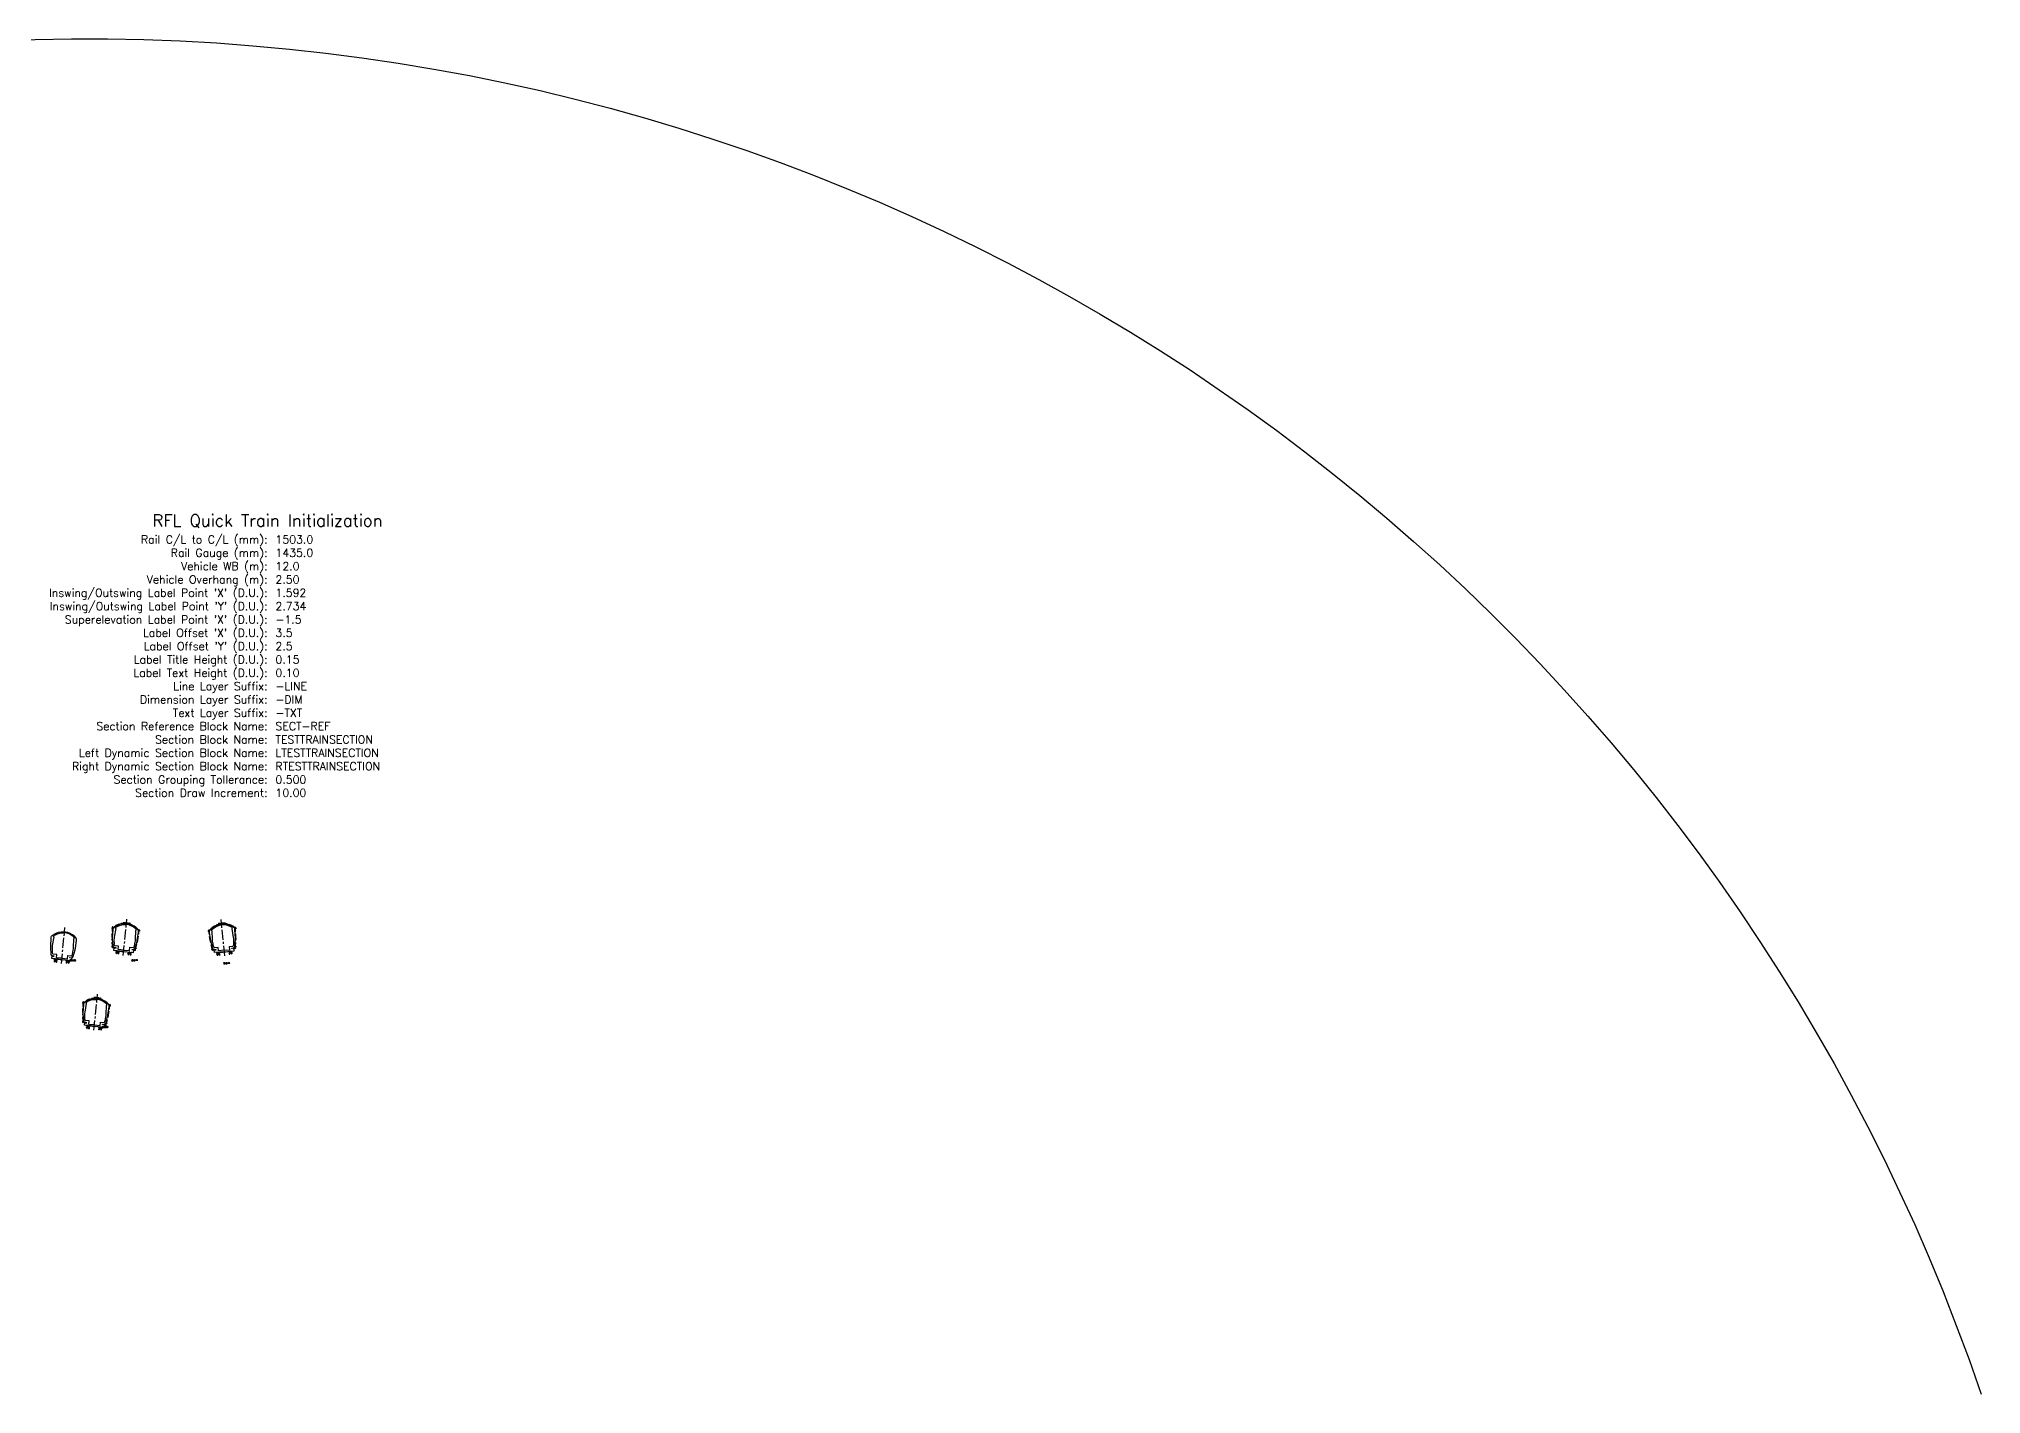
# Model space of a CAD drawing. Header units: metres. Extents: x 2931 to 3383, y 9 to 178.
# Drawn here: x 3140.1 to 3382.8, y 8.6 to 178 of the extents above; entities that cross this region are included whole.
import ezdxf
from ezdxf.enums import TextEntityAlignment as Align

# ---------------------------------------------------------------- set-up
doc = ezdxf.new("R2010")
doc.units = ezdxf.units.M
for name, pattern in [('CENTER', [2, 1.25, -0.25, 0.25, -0.25]), ('DASHED', [0.75, 0.5, -0.25]), ('DASHED2', [0.375, 0.25, -0.125])]:
    doc.linetypes.add(name, pattern=pattern)
doc.layers.get('0').update_dxf_attribs({"linetype": 'CONTINUOUS'})
for name, color, linetype in [('0-LINE', 7, 'CONTINUOUS'), ('G-ANNO', 1, 'CONTINUOUS'), ('G-ANNO-LINE', 7, 'CONTINUOUS')]:
    doc.layers.add(name, color=color, linetype=linetype)
doc.styles.get("Standard").update_dxf_attribs({"font": 'romans.shx'})

# ---------------------------------------------------------------- blocks, each defined once
blk = doc.blocks.new('SECT-REF')
for p, q in [((-0.1, 0), (0.1, 0)), ((0, 0.1), (0, -0.1))]:
    blk.add_line(p, q)
at = {"const_width": 0.05}
for points in [[(0, 0.025, 0.4142136), (-0.025, 0, 1)], [(0, -0.025, 0.4142136), (0.025, 0, 1)]]:
    blk.add_lwpolyline(points, format="xyb", dxfattribs=at)
at = {"linetype": 'DASHED2'}
blk.add_circle((0, 0), 0.1, dxfattribs=at)
blk.add_circle((0, 0), 0.05)
at = {"width": 0.8}
for s, p in [('N:', (0.125, 0.075)), ('E:', (0.125, 0)), ('Z:', (0.125, -0.075))]:
    blk.add_text(s, height=0.05, dxfattribs=at).set_placement(p, align=Align.MIDDLE_LEFT)
for tag, p in [('N', (0.2, 0.075)), ('E', (0.2, 0)), ('Z', (0.2, -0.075))]:
    blk.add_attdef(tag, text='', height=0.05, dxfattribs=at).set_placement(p, align=Align.MIDDLE_LEFT)
blk = doc.blocks.new('TESTTRAINSECTION')
at = {"color": 1, "linetype": 'CENTER'}
for p, q in [((0, -0.49), (0, 4.05)), ((-1.05, 0), (1, 0))]:
    blk.add_line(p, q, dxfattribs=at)
at = {"color": 1, "linetype": 'Continuous'}
for p, q in [((-0.84, -0.21), (-0.95, -0.21)), ((-0.85, -0.21), (-0.95, -0.21)), ((-0.95, -0.22), (-0.95, -0.21)), ((-0.95, -0.22), (-0.95, -0.21)), ((-0.95, -0.22), (-0.76, -0.22)), ((-0.95, -0.22), (-0.95, -0.22)), ((-0.94, -0.18), (-0.91, -0.17)), ((-0.94, -0.18), (-0.94, -0.19)), ((-0.94, -0.19), (-0.9, -0.19)), ((-0.94, -0.2), (-0.94, -0.19)), ((-0.93, -0.21), (-0.93, -0.22)), ((-0.93, -0.21), (-0.93, -0.21)), ((-0.92, -0.21), (-0.92, -0.22)), ((-0.91, -0.15), (-0.91, -0.19)), ((-0.91, -0.2), (-0.91, -0.19)), ((-0.88, -0.19), (-0.91, -0.19)), ((-0.91, -0.2), (-0.87, -0.2)), ((-0.91, -0.2), (-0.91, -0.21)), ((-0.91, -0.21), (-0.87, -0.21)), ((-0.91, -0.34), (-0.91, -0.35)), ((-0.88, -0.35), (-0.91, -0.35)), ((-0.9, -0.14), (-0.9, -0.14)), ((-0.9, -0.15), (-0.89, -0.15)), ((-0.9, -0.17), (-0.9, -0.19)), ((-0.9, -0.17), (-0.9, -0.17)), ((-0.9, -0.17), (-0.88, -0.17)), ((-0.9, -0.19), (-0.9, -0.2)), ((-0.9, -0.21), (-0.89, -0.2)), ((-0.9, -0.21), (-0.89, -0.2)), ((-0.9, -0.22), (-0.9, -0.33)), ((-0.9, -0.35), (-0.9, -0.34)), ((-0.87, -0.15), (-0.88, -0.17)), ((-0.88, -0.17), (-0.88, -0.19)), ((-0.88, -0.19), (-0.88, -0.2)), ((-0.88, -0.22), (-0.88, -0.33)), ((-0.88, -0.35), (-0.88, -0.34)), ((-0.87, -0.19), (-0.87, -0.2)), ((-0.87, -0.19), (-0.86, -0.19)), ((-0.87, -0.2), (-0.87, -0.21)), ((-0.87, -0.21), (-0.87, -0.22)), ((-0.87, -0.35), (-0.87, -0.34)), ((-0.85, -0.17), (-0.86, -0.18)), ((-0.86, -0.21), (-0.86, -0.22)), ((-0.85, -0.2), (-0.85, -0.17)), ((-0.85, -0.21), (-0.85, -0.21)), ((-0.84, -0.16), (-0.84, -0.19)), ((-0.84, -0.16), (-0.83, -0.16)), ((-0.84, -0.16), (-0.83, -0.16)), ((-0.83, -0.16), (-0.84, -0.16)), ((-0.84, -0.19), (-0.83, -0.19)), ((-0.83, -0.16), (-0.83, -0.16)), ((-0.83, -0.17), (-0.69, -0.17)), ((-0.83, -0.2), (-0.83, -0.2)), ((-0.83, -0.2), (-0.83, -0.2)), ((-0.83, -0.2), (-0.83, -0.21)), ((-0.83, -0.2), (-0.83, -0.22)), ((-0.83, -0.21), (-0.76, -0.21)), ((-0.82, -0.21), (-0.82, -0.2)), ((-0.82, -0.21), (-0.82, -0.2)), ((-0.82, -0.21), (-0.81, -0.21)), ((-0.81, -0.19), (-0.71, -0.19)), ((-0.81, -0.19), (-0.71, -0.19)), ((-0.81, -0.21), (-0.81, -0.19)), ((-0.81, -0.21), (-0.81, -0.19)), ((-0.69, -0.21), (-0.76, -0.21)), ((-0.76, -0.22), (-0.57, -0.22)), ((-0.69, -0.15), (-0.71, -0.14)), ((-0.69, -0.16), (-0.71, -0.15)), ((-0.71, -0.21), (-0.71, -0.19)), ((-0.71, -0.21), (-0.71, -0.19)), ((-0.7, -0.21), (-0.7, -0.2)), ((-0.7, -0.21), (-0.7, -0.2)), ((-0.7, -0.21), (-0.7, -0.21)), ((-0.69, -0.17), (-0.69, -0.17)), ((-0.69, -0.19), (-0.63, -0.19)), ((-0.69, -0.2), (-0.68, -0.2)), ((-0.69, -0.2), (-0.69, -0.21)), ((-0.69, -0.2), (-0.69, -0.22)), ((-0.68, -0.2), (-0.68, -0.2)), ((-0.64, -0.21), (-0.68, -0.21)), ((-0.67, -0.17), (-0.67, -0.18)), ((-0.66, -0.19), (-0.62, -0.19)), ((-0.65, -0.16), (-0.64, -0.18)), ((-0.65, -0.35), (-0.65, -0.34)), ((-0.64, -0.18), (-0.62, -0.18)), ((-0.64, -0.21), (-0.64, -0.22)), ((-0.64, -0.22), (-0.64, -0.33)), ((-0.64, -0.35), (-0.64, -0.34)), ((-0.64, -0.35), (-0.61, -0.35)), ((-0.63, -0.15), (-0.63, -0.16)), ((-0.63, -0.17), (-0.62, -0.17)), ((-0.63, -0.17), (-0.62, -0.17)), ((-0.63, -0.19), (-0.58, -0.19)), ((-0.57, -0.21), (-0.63, -0.21)), ((-0.63, -0.21), (-0.63, -0.22)), ((-0.62, -0.18), (-0.62, -0.18)), ((-0.62, -0.22), (-0.62, -0.33)), ((-0.62, -0.35), (-0.62, -0.34)), ((-0.61, -0.15), (-0.61, -0.16)), ((-0.58, -0.18), (-0.61, -0.17)), ((-0.61, -0.18), (-0.61, -0.17)), ((-0.61, -0.19), (-0.58, -0.19)), ((-0.61, -0.19), (-0.57, -0.19)), ((-0.61, -0.34), (-0.61, -0.35)), ((-0.58, -0.18), (-0.58, -0.19)), ((-0.58, -0.19), (-0.58, -0.19)), ((-0.58, -0.19), (-0.58, -0.19)), ((-0.58, -0.19), (-0.58, -0.19)), ((-0.57, -0.2), (-0.57, -0.19)), ((-0.57, -0.21), (-0.57, -0.21)), ((-0.57, -0.22), (-0.57, -0.21)), ((-0.57, -0.22), (-0.57, -0.21)), ((0.56, -0.22), (0.56, -0.21)), ((0.56, -0.21), (0.57, -0.21)), ((0.76, -0.22), (0.56, -0.22)), ((0.57, -0.18), (0.57, -0.19)), ((0.61, -0.19), (0.57, -0.19)), ((0.57, -0.2), (0.57, -0.19)), ((0.57, -0.19), (0.57, -0.19)), ((0.57, -0.21), (0.62, -0.21)), ((0.57, -0.22), (0.57, -0.21)), ((0.58, -0.18), (0.61, -0.17)), ((0.61, -0.19), (0.58, -0.19)), ((0.63, -0.19), (0.58, -0.19)), ((0.58, -0.19), (0.58, -0.19)), ((0.58, -0.19), (0.58, -0.19)), ((0.6, -0.34), (0.6, -0.35)), ((0.61, -0.15), (0.61, -0.16)), ((0.63, -0.17), (0.61, -0.17)), ((0.61, -0.18), (0.61, -0.17)), ((0.63, -0.17), (0.61, -0.17)), ((0.61, -0.22), (0.61, -0.33)), ((0.61, -0.35), (0.61, -0.34)), ((0.64, -0.35), (0.61, -0.35)), ((0.63, -0.18), (0.62, -0.18)), ((0.62, -0.18), (0.62, -0.18)), ((0.66, -0.19), (0.62, -0.19)), ((0.62, -0.21), (0.62, -0.22)), ((0.63, -0.15), (0.63, -0.16)), ((0.69, -0.19), (0.63, -0.19)), ((0.63, -0.22), (0.63, -0.33)), ((0.63, -0.35), (0.63, -0.34)), ((0.65, -0.16), (0.64, -0.18)), ((0.64, -0.21), (0.68, -0.21)), ((0.64, -0.21), (0.64, -0.22)), ((0.64, -0.35), (0.64, -0.34)), ((0.67, -0.17), (0.66, -0.18)), ((0.68, -0.2), (0.68, -0.2)), ((0.69, -0.2), (0.68, -0.2)), ((0.69, -0.15), (0.7, -0.14)), ((0.69, -0.16), (0.71, -0.15)), ((0.83, -0.17), (0.69, -0.17)), ((0.69, -0.17), (0.69, -0.17)), ((0.69, -0.2), (0.69, -0.21)), ((0.69, -0.21), (0.69, -0.2)), ((0.69, -0.2), (0.69, -0.22)), ((0.69, -0.21), (0.69, -0.2)), ((0.69, -0.21), (0.76, -0.21)), ((0.7, -0.21), (0.69, -0.21)), ((0.7, -0.21), (0.7, -0.19)), ((0.81, -0.18), (0.71, -0.18)), ((0.8, -0.19), (0.71, -0.19)), ((0.71, -0.21), (0.71, -0.19)), ((0.82, -0.21), (0.76, -0.21)), ((0.95, -0.22), (0.76, -0.22)), ((0.81, -0.21), (0.81, -0.19)), ((0.81, -0.21), (0.81, -0.19)), ((0.82, -0.21), (0.81, -0.21)), ((0.82, -0.21), (0.82, -0.2)), ((0.82, -0.21), (0.82, -0.2)), ((0.82, -0.2), (0.82, -0.22)), ((0.82, -0.2), (0.82, -0.21)), ((0.83, -0.16), (0.83, -0.16)), ((0.84, -0.16), (0.83, -0.16)), ((0.84, -0.16), (0.83, -0.16)), ((0.83, -0.16), (0.83, -0.16)), ((0.84, -0.19), (0.83, -0.19)), ((0.83, -0.2), (0.83, -0.2)), ((0.83, -0.2), (0.83, -0.2)), ((0.84, -0.16), (0.84, -0.19)), ((0.84, -0.16), (0.85, -0.18)), ((0.84, -0.2), (0.84, -0.17)), ((0.84, -0.21), (0.95, -0.21)), ((0.85, -0.21), (0.95, -0.21)), ((0.85, -0.21), (0.85, -0.22)), ((0.85, -0.21), (0.85, -0.21)), ((0.87, -0.19), (0.86, -0.19)), ((0.86, -0.21), (0.86, -0.22)), ((0.87, -0.15), (0.87, -0.16)), ((0.87, -0.19), (0.87, -0.2)), ((0.91, -0.2), (0.87, -0.2)), ((0.87, -0.2), (0.87, -0.21)), ((0.91, -0.21), (0.87, -0.21)), ((0.87, -0.35), (0.87, -0.34)), ((0.9, -0.15), (0.88, -0.15)), ((0.89, -0.17), (0.88, -0.17)), ((0.88, -0.17), (0.88, -0.19)), ((0.88, -0.19), (0.9, -0.19)), ((0.88, -0.19), (0.88, -0.2)), ((0.88, -0.22), (0.88, -0.33)), ((0.88, -0.35), (0.88, -0.34)), ((0.88, -0.35), (0.9, -0.35)), ((0.89, -0.21), (0.89, -0.2)), ((0.89, -0.21), (0.89, -0.2)), ((0.9, -0.14), (0.9, -0.14)), ((0.9, -0.15), (0.9, -0.19)), ((0.94, -0.18), (0.9, -0.17)), ((0.9, -0.17), (0.9, -0.17)), ((0.9, -0.17), (0.9, -0.19)), ((0.94, -0.19), (0.9, -0.19)), ((0.9, -0.19), (0.9, -0.2)), ((0.9, -0.22), (0.9, -0.33)), ((0.9, -0.35), (0.9, -0.34)), ((0.91, -0.2), (0.91, -0.19)), ((0.91, -0.2), (0.91, -0.21)), ((0.91, -0.34), (0.91, -0.35)), ((0.92, -0.21), (0.92, -0.22)), ((0.92, -0.21), (0.92, -0.22)), ((0.93, -0.21), (0.93, -0.21)), ((0.94, -0.18), (0.94, -0.19)), ((0.94, -0.2), (0.94, -0.19)), ((0.95, -0.22), (0.95, -0.21)), ((0.95, -0.22), (0.95, -0.21)), ((0.95, -0.22), (0.95, -0.22))]:
    blk.add_line(p, q, dxfattribs=at)
at = {"color": 1, "linetype": 'DASHED'}
for p, q in [((-0.9, -0.15), (-0.89, -0.16)), ((-0.9, -0.19), (-0.9, -0.17)), ((-0.9, -0.33), (-0.9, -0.22)), ((-0.88, -0.19), (-0.88, -0.17)), ((-0.88, -0.33), (-0.88, -0.22)), ((-0.64, -0.33), (-0.64, -0.22)), ((-0.62, -0.33), (-0.62, -0.22)), ((0.61, -0.33), (0.61, -0.22)), ((0.63, -0.33), (0.63, -0.22)), ((0.9, -0.15), (0.88, -0.16)), ((0.88, -0.19), (0.88, -0.17)), ((0.88, -0.33), (0.88, -0.22)), ((0.9, -0.19), (0.9, -0.17)), ((0.9, -0.33), (0.9, -0.22))]:
    blk.add_line(p, q, dxfattribs=at)
at = {"color": 1}
for p, q in [((-0.9, -0.17), (-0.88, -0.17)), ((-0.89, -0.15), (-0.88, -0.15)), ((-0.88, -0.14), (-0.87, -0.14)), ((-0.87, -0.16), (-0.86, -0.16)), ((-0.69, -0.22), (-0.69, -0.22)), ((0.69, -0.22), (0.69, -0.22)), ((0.87, -0.16), (0.86, -0.16)), ((0.88, -0.13), (0.87, -0.14)), ((0.88, -0.15), (0.88, -0.15)), ((0.9, -0.17), (0.88, -0.17))]:
    blk.add_line(p, q, dxfattribs=at)
for points in [[(0, 0.02), (-1.24, 0.02), (-1.24, 0.34), (-0.98, 0.34), (-0.98, 0.37), (-1.19, 0.37, -0.366742), (-1.39, 0.54), (-1.53, 1.41, -0.031262), (-1.55, 1.59), (-1.59, 2.57), (-1.59, 2.73, -0.220291), (-1.54, 2.85), (-1.28, 3.07, -0.177715), (-0.12, 3.49), (0, 3.49)], [(0, 0.19), (-0.7, 0.19), (-0.7, 0.61), (-1.13, 0.61), (-1.2, 0.63, -0.236809), (-1.2, 0.63), (-1.26, 0.78), (-1.26, 0.84), (-1.31, 1.32, -0.043503), (-1.32, 1.66), (-1.24, 2.75), (-1.29, 2.75), (-1.28, 2.85, -0.225849), (-1.22, 2.97), (-1.11, 3.04, -0.154332), (0, 3.39, -0.154332)], [(0, 0.02), (1.24, 0.02), (1.24, 0.34), (0.98, 0.34), (0.98, 0.37), (1.19, 0.37, 0.366742), (1.39, 0.54), (1.53, 1.41, 0.031262), (1.55, 1.59), (1.59, 2.57), (1.59, 2.73, 0.220291), (1.54, 2.85), (1.28, 3.07, 0.177715), (0.12, 3.49), (0, 3.49)], [(0, 0.19), (0.7, 0.19), (0.7, 0.61), (1.13, 0.61), (1.2, 0.63, 0.236809), (1.2, 0.63), (1.26, 0.78), (1.26, 0.84), (1.31, 1.32, 0.043503), (1.32, 1.66), (1.24, 2.75), (1.29, 2.75), (1.28, 2.85, 0.225849), (1.22, 2.97), (1.11, 3.04, 0.154332), (0, 3.39, 0.154332)]]:
    blk.add_lwpolyline(points, format="xyb")
at = {"color": 1, "const_width": 0.00639}
for points in [[(-0.97, -0.22), (-0.91, -0.22)], [(-0.88, -0.22), (-0.55, -0.22)], [(0.87, -0.22), (0.55, -0.22)], [(0.97, -0.22), (0.91, -0.22)]]:
    blk.add_lwpolyline(points, dxfattribs=at)
at = {"color": 1, "linetype": 'Continuous'}
for points in [[(-0.92, -0.33), (-0.92, -0.34), (-0.86, -0.34), (-0.86, -0.33)], [(-0.6, -0.33), (-0.6, -0.34), (-0.66, -0.34), (-0.66, -0.33)], [(0.59, -0.33), (0.59, -0.34), (0.65, -0.34), (0.65, -0.33)], [(0.92, -0.33), (0.92, -0.34), (0.86, -0.34), (0.86, -0.33)]]:
    blk.add_lwpolyline(points, close=True, dxfattribs=at)
at = {"color": 1}
for points in [[(-0.77, -0.13, 0.053688), (-0.76, -0.05, 0.319129), (-0.78, -0.04), (-0.79, -0.03, -0.351175), (-0.79, -0.03), (-0.79, -0.01, -0.296292), (-0.78, 0, -0.082948), (-0.77, 0, -0.015636), (-0.75, 0, -0.015636), (-0.74, 0, -0.082948), (-0.72, -0.01, -0.296292), (-0.72, -0.01), (-0.72, -0.04, -0.351175), (-0.72, -0.04), (-0.73, -0.04, 0.319129), (-0.74, -0.05, 0.053688), (-0.75, -0.13, 0.309759), (-0.73, -0.15), (-0.69, -0.16, -0.344165), (-0.69, -0.16), (-0.69, -0.17, -0.414214), (-0.69, -0.17), (-0.76, -0.17), (-0.83, -0.17, -0.414214), (-0.83, -0.16), (-0.83, -0.16, -0.344165), (-0.83, -0.15), (-0.78, -0.14, 0.309759)], [(0.76, -0.13, -0.053688), (0.76, -0.05, -0.319129), (0.77, -0.04), (0.78, -0.03, 0.351175), (0.78, -0.03), (0.78, -0.01, 0.296292), (0.78, 0, 0.082948), (0.76, 0, 0.015636), (0.75, 0, 0.015636), (0.73, 0, 0.082948), (0.72, -0.01, 0.296292), (0.71, -0.01), (0.71, -0.03, 0.351175), (0.72, -0.04), (0.73, -0.04, -0.319129), (0.74, -0.05, -0.053688), (0.74, -0.13, -0.309759), (0.73, -0.15), (0.69, -0.16, 0.344165), (0.69, -0.16), (0.69, -0.17, 0.414214), (0.69, -0.17), (0.76, -0.17), (0.82, -0.17, 0.414214), (0.83, -0.16), (0.82, -0.16, 0.344165), (0.82, -0.15), (0.78, -0.14, -0.309759)]]:
    blk.add_lwpolyline(points, format="xyb", close=True, dxfattribs=at)
for centre in [(-0.86, -0.16), (-0.66, -0.17), (0.66, -0.17), (0.85, -0.16)]:
    blk.add_circle(centre, 0.01, dxfattribs=at)
at = {"color": 1, "linetype": 'Continuous'}
for centre, radius, start, end in [((-0.95, -0.2), 0.00635, 270, 0), ((-0.9, -0.16), 0.00152, 87.136, 178.0003), ((-0.91, -0.16), 0.00318, 295.0007, 358.0002), ((-0.89, -0.15), 0.00318, 267.1368, 347.9313), ((-0.89, -0.15), 0.00317, 267.1378, 344.8198), ((-0.88, -0.16), 0.00635, 267.1376, 330.0001), ((-0.86, -0.16), 0.0131, 330, 150), ((-0.86, -0.18), 0.00635, 269.9999, 330), ((-0.84, -0.16), 0.00152, 90.0002, 178.0002), ((-0.84, -0.19), 0.00152, 178, 270), ((-0.84, -0.2), 0.00635, 270, 0), ((-0.82, -0.15), 0.0071, 158.835, 259.0295), ((-0.83, -0.16), 0.00152, 182.9999, 267.1369), ((-0.83, -0.2), 0.00787, 3.0001, 90), ((-0.83, -0.2), 0.00111, 3.0001, 177.9999), ((-0.83, -0.2), 0.00267, 0, 90), ((-0.83, -0.22), 0.00152, 90.0002, 178.0002), ((-0.82, -0.21), 0.00152, 182.9997, 269.9999), ((-0.82, -0.21), 0.00229, 182.9991, 269.9999), ((-0.81, -0.19), 0.00229, 90, 177), ((-0.81, -0.19), 0.00318, 89.9999, 176.9999), ((-0.81, -0.21), 0.00152, 269.9999, 357.0001), ((-0.81, -0.21), 0.00229, 269.9999, 357.0001), ((-0.71, -0.15), 0.00664, 79.9047, 238.6637), ((-0.71, -0.19), 0.00318, 2.9999, 89.9999), ((-0.71, -0.19), 0.00229, 2.9999, 90), ((-0.7, -0.21), 0.00152, 183, 270), ((-0.69, -0.2), 0.00787, 90, 177.0001), ((-0.69, -0.2), 0.00111, 2.0001, 176.9999), ((-0.7, -0.21), 0.00229, 270, 356.9999), ((-0.7, -0.21), 0.00152, 270, 357.0001), ((-0.69, -0.17), 0.00152, 133.9117, 176.9991), ((-0.7, -0.16), 0.0112, 313.9124, 341.8053), ((-0.69, -0.2), 0.00267, 90, 180), ((-0.68, -0.21), 0.00635, 180, 270), ((-0.68, -0.2), 0.00635, 180, 270), ((-0.66, -0.16), 0.0279, 11.3299, 101.0254), ((-0.66, -0.17), 0.0131, 30, 210), ((-0.66, -0.18), 0.00635, 210.0001, 270.0001), ((-0.66, -0.16), 0.048, 20.0455, 89.319), ((-0.64, -0.17), 0.00635, 209.9999, 267.1375), ((-0.62, -0.17), 0.00152, 1.9995, 87.1377), ((-0.62, -0.17), 0.00152, 1.9995, 87.1376), ((-0.62, -0.18), 0.00305, 1.9996, 87.1375), ((-0.61, -0.17), 0.00317, 181.9994, 252.9999), ((-0.61, -0.18), 0.00483, 181.9995, 271.4321), ((-0.58, -0.18), 0.00152, 359.9996, 73.0001), ((-0.58, -0.19), 0.00152, 271.4321, 0), ((-0.58, -0.19), 0.00152, 359.9996, 91.4322), ((-0.57, -0.2), 0.00635, 180, 270), ((0.58, -0.18), 0.00152, 106.9999, 180.0004), ((0.58, -0.19), 0.00152, 88.5678, 180.0004), ((0.58, -0.19), 0.00152, 180, 268.5679), ((0.57, -0.2), 0.00635, 270, 0), ((0.66, -0.16), 0.048, 90.681, 159.9545), ((0.61, -0.17), 0.00152, 92.8623, 178.0005), ((0.61, -0.17), 0.00317, 287.0001, 358.0006), ((0.61, -0.17), 0.00152, 92.8624, 178.0005), ((0.61, -0.18), 0.00483, 268.5679, 358.0005), ((0.62, -0.18), 0.00305, 92.8625, 178.0004), ((0.66, -0.16), 0.0279, 78.9746, 168.6701), ((0.63, -0.17), 0.00635, 272.8625, 330.0001), ((0.66, -0.17), 0.0131, 330, 150), ((0.66, -0.18), 0.00635, 269.9999, 329.9999), ((0.69, -0.16), 0.0112, 198.1947, 226.0876), ((0.68, -0.17), 0.00152, 3.0009, 46.0883), ((0.68, -0.2), 0.00635, 270, 0), ((0.68, -0.21), 0.00635, 270, 0), ((0.69, -0.2), 0.00787, 2.9999, 90), ((0.69, -0.2), 0.00111, 3.0001, 177.9999), ((0.69, -0.2), 0.00267, 0, 90), ((0.69, -0.21), 0.00229, 183.0001, 270), ((0.69, -0.21), 0.00152, 182.9999, 270), ((0.71, -0.15), 0.00664, 301.3363, 100.0953), ((0.71, -0.19), 0.00318, 90.0001, 177.0001), ((0.7, -0.21), 0.00152, 270, 357), ((0.71, -0.19), 0.00229, 90, 177.0001), ((0.8, -0.19), 0.00229, 3, 90), ((0.81, -0.19), 0.00318, 3.0001, 90.0001), ((0.81, -0.21), 0.00152, 182.9999, 270.0001), ((0.81, -0.21), 0.00229, 182.9999, 270.0001), ((0.82, -0.15), 0.0071, 280.9705, 21.165), ((0.83, -0.2), 0.00787, 90, 176.9999), ((0.83, -0.2), 0.00267, 90, 180), ((0.82, -0.2), 0.00111, 2.0001, 176.9999), ((0.82, -0.21), 0.00229, 270.0001, 357.0009), ((0.82, -0.21), 0.00152, 270.0001, 357.0003), ((0.82, -0.22), 0.00152, 1.9998, 89.9998), ((0.83, -0.16), 0.00152, 272.8631, 357.0001), ((0.84, -0.2), 0.00635, 180, 270), ((0.85, -0.16), 0.0131, 30, 210), ((0.84, -0.16), 0.00152, 1.9998, 89.9998), ((0.84, -0.19), 0.00152, 270, 2), ((0.86, -0.18), 0.00635, 210, 270.0001), ((0.88, -0.16), 0.00635, 209.9999, 272.8624), ((0.88, -0.15), 0.00317, 195.1802, 272.8622), ((0.88, -0.15), 0.00318, 192.0687, 272.8632), ((0.9, -0.16), 0.00152, 1.9997, 92.864), ((0.91, -0.16), 0.00318, 181.9998, 244.9993), ((0.95, -0.2), 0.00635, 180, 270)]:
    blk.add_arc(centre, radius, start, end, dxfattribs=at)
at = {"color": 1}
for centre, radius, start, end in [((-0.94, -0.18), 0.00152, 115, 179.9996), ((-0.9, -0.15), 0.00152, 87.1377, 177.9997), ((-0.91, -0.19), 0.00759, 50.6846, 129.3154), ((-0.91, -0.34), 0.00759, 230.6846, 309.3154), ((-0.86, -0.15), 0.048, 83.1795, 164.5159), ((-0.89, -0.15), 0.01, 167.5355, 235.1402), ((-0.9, -0.17), 0.00305, 87.138, 177.9799), ((-0.89, -0.22), 0.0278, 69.7447, 110.2553), ((-0.89, -0.32), 0.0278, 249.7447, 290.2553), ((-0.89, -0.15), 0.01, 299.1351, 345.8852), ((-0.86, -0.16), 0.0254, 10.3509, 164.8198), ((-0.86, -0.15), 0.0279, 71.473, 141.7204), ((-0.86, -0.15), 0.0279, 141.7204, 167.2043), ((-0.88, -0.19), 0.00759, 50.6846, 129.3154), ((-0.88, -0.34), 0.00759, 230.6846, 309.3154), ((-0.86, -0.15), 0.0101, 23.4439, 156.5561), ((-0.86, -0.16), 0.0571, 22.7657, 83.1958), ((-0.86, -0.16), 0.0371, 27.5419, 71.4722), ((-0.85, -0.2), 0.00635, 270, 0), ((-0.82, -0.15), 0.0112, 190.3513, 213.7332), ((-0.83, -0.16), 0.00152, 2.9999, 90.0002), ((-0.83, -0.21), 0.00635, 270, 0), ((-0.81, -0.14), 0.00664, 287.8284, 58.9405), ((-0.66, -0.17), 0.0571, 89.3018, 147.22), ((-0.71, -0.21), 0.00229, 182.9999, 270), ((-0.7, -0.15), 0.0071, 275.4663, 52.3207), ((-0.66, -0.17), 0.0371, 101.0253, 144.7264), ((-0.66, -0.17), 0.0254, 9.4553, 161.8051), ((-0.69, -0.17), 0.00152, 267.1377, 357.0003), ((-0.69, -0.22), 0.00152, 0, 90), ((-0.64, -0.34), 0.00759, 230.6846, 309.3154), ((-0.63, -0.16), 0.00317, 189.4553, 267.1376), ((-0.63, -0.16), 0.00317, 192.6035, 267.1377), ((-0.63, -0.32), 0.0278, 249.7447, 290.2553), ((-0.62, -0.15), 0.01, 355.9428, 180.2719), ((-0.62, -0.16), 0.01, 185.4477, 235.1341), ((-0.62, -0.16), 0.01, 299.1272, 348.8136), ((-0.62, -0.18), 0.00305, 270, 1.9986), ((-0.61, -0.34), 0.00759, 230.6846, 309.3154), ((-0.61, -0.18), 0.00483, 181.9248, 270.0748), ((0.61, -0.34), 0.00759, 230.6846, 309.3154), ((0.62, -0.15), 0.01, 359.7281, 184.0572), ((0.62, -0.16), 0.01, 191.1864, 240.8728), ((0.61, -0.18), 0.00483, 269.9252, 358.0752), ((0.62, -0.32), 0.0278, 249.7447, 290.2553), ((0.62, -0.18), 0.00305, 178.0014, 270), ((0.66, -0.17), 0.0254, 18.1949, 170.5447), ((0.63, -0.16), 0.00317, 272.8623, 347.3965), ((0.63, -0.16), 0.00317, 272.8624, 350.5447), ((0.62, -0.16), 0.01, 304.8659, 354.5523), ((0.64, -0.34), 0.00759, 230.6846, 309.3154), ((0.66, -0.17), 0.0571, 32.78, 90.6982), ((0.66, -0.17), 0.0371, 35.2736, 78.9747), ((0.69, -0.15), 0.0071, 127.6793, 264.5337), ((0.69, -0.17), 0.00152, 182.9997, 272.8623), ((0.69, -0.22), 0.00152, 90, 180), ((0.7, -0.21), 0.00229, 270, 357.0001), ((0.86, -0.16), 0.0571, 96.8042, 157.2343), ((0.81, -0.14), 0.00664, 121.0595, 252.1716), ((0.86, -0.16), 0.0371, 108.5278, 152.4581), ((0.83, -0.21), 0.00635, 180, 270), ((0.85, -0.16), 0.0254, 15.1802, 169.6491), ((0.82, -0.15), 0.0112, 326.2668, 349.6487), ((0.83, -0.16), 0.00152, 89.9998, 177.0001), ((0.85, -0.2), 0.00635, 180, 270), ((0.85, -0.15), 0.048, 15.4841, 96.8205), ((0.85, -0.15), 0.0279, 38.2796, 108.527), ((0.85, -0.15), 0.0101, 23.4439, 156.5561), ((0.88, -0.19), 0.00759, 50.6846, 129.3154), ((0.88, -0.34), 0.00759, 230.6846, 309.3154), ((0.85, -0.15), 0.0279, 12.7957, 38.2796), ((0.89, -0.14), 0.01, 194.1148, 240.8649), ((0.89, -0.22), 0.0278, 69.7447, 110.2553), ((0.89, -0.32), 0.0278, 249.7447, 290.2553), ((0.89, -0.17), 0.00305, 2.0201, 92.862), ((0.89, -0.14), 0.01, 304.8598, 12.4645), ((0.9, -0.15), 0.00152, 2.0003, 92.8623), ((0.9, -0.19), 0.00759, 50.6846, 129.3154), ((0.9, -0.34), 0.00759, 230.6846, 309.3154), ((0.94, -0.18), 0.00152, 0.0004, 65)]:
    blk.add_arc(centre, radius, start, end, dxfattribs=at)
blk = doc.blocks.new('RTESTTRAINSECTION')
at = {"linetype": 'DASHED2'}
blk.add_line((0.12, 3.59), (0, 3.59), dxfattribs=at)
at = {"linetype": 'DASHED'}
blk.add_lwpolyline([(0.98, 0.37), (1.19, 0.37, 0.366742), (1.39, 0.54), (1.53, 1.41, 0.031262), (1.55, 1.59), (1.59, 2.57), (1.59, 2.73, 0.220291), (1.54, 2.85), (1.28, 3.07, 0.177715), (0.12, 3.49), (0, 3.49)], format="xyb", dxfattribs=at)
at = {"linetype": 'DASHED2'}
for centre, radius, start, end in [((0.12, 1.7), 1.89, 80.0019, 90.0018), ((1.44, 2.73), 0.25, 0, 49.6933), ((1.19, 0.57), 0.3, 270, 350.5603)]:
    blk.add_arc(centre, radius, start, end, dxfattribs=at)
blk = doc.blocks.new('LTESTTRAINSECTION')
at = {"linetype": 'DASHED2'}
blk.add_line((-0.12, 3.59), (0, 3.59), dxfattribs=at)
at = {"linetype": 'DASHED'}
blk.add_lwpolyline([(-0.98, 0.37), (-1.19, 0.37, -0.366742), (-1.39, 0.54), (-1.53, 1.41, -0.031262), (-1.55, 1.59), (-1.59, 2.57), (-1.59, 2.73, -0.220291), (-1.54, 2.85), (-1.28, 3.07, -0.177715), (-0.12, 3.49), (0, 3.49)], format="xyb", dxfattribs=at)
at = {"linetype": 'DASHED2'}
for centre, radius, start, end in [((-1.44, 2.73), 0.25, 130.3067, 180), ((-0.12, 1.7), 1.89, 89.9982, 99.9981), ((-1.19, 0.57), 0.3, 189.4397, 270)]:
    blk.add_arc(centre, radius, start, end, dxfattribs=at)
blk = doc.blocks.new('RFLTrain')
for s, p in [('Rail C/L to C/L (mm):', (0, -1.67)), ('Rail Gauge (mm):', (0, -3.33)), ('Vehicle WB (m):', (0, -5)), ("Inswing/Outswing Label Point 'X' (D.U.):", (0, -8.33)), ('Vehicle Overhang (m):', (0, -6.67)), ("Inswing/Outswing Label Point 'Y' (D.U.):", (0, -10)), ("Superelevation Label Point 'X' (D.U.):", (0, -11.67)), ("Label Offset 'X' (D.U.):", (0, -13.33)), ("Label Offset 'Y' (D.U.):", (0, -15)), ('Label Title Height (D.U.):', (0, -16.67)), ('Label Text Height (D.U.):', (0, -18.33)), ('Line Layer Suffix:', (0, -20)), ('Dimension Layer Suffix:', (0, -21.67)), ('Section Reference Block Name:', (0, -25)), ('Text Layer Suffix:', (0, -23.33)), ('Section Block Name:', (0, -26.67)), ('Right Dynamic Section Block Name:', (0, -30)), ('Left Dynamic Section Block Name:', (0, -28.33)), ('Section Grouping Tollerance:', (0, -31.67)), ('Section Draw Increment:', (0, -33.33))]:
    blk.add_text(s, height=1).set_placement(p, align=Align.RIGHT)
blk.add_attdef('TITLE', text='', height=1.5).set_placement((0, 0), align=Align.BOTTOM_CENTER)
for tag, p in [('GAUGE', (1, -3.33)), ('RAILCL', (1, -1.67)), ('WB', (1, -5)), ('OH', (1, -6.67)), ('LABELIOX', (1, -8.33)), ('LABELIOY', (1, -10)), ('LABELSX', (1, -11.67)), ('LABELOSX', (1, -13.33)), ('LABELOSY', (1, -15)), ('LTITLEH', (1, -16.67)), ('LTEXTH', (1, -18.33)), ('LLAYERS', (1, -20)), ('DLAYERS', (1, -21.67)), ('TLAYERS', (1, -23.33)), ('REFSECTION', (1, -25)), ('SECTION', (1, -26.67)), ('LSECTION', (1, -28.33)), ('RSECTION', (1, -30)), ('GROUPTOL', (1, -31.67)), ('SECTINC', (1, -33.33))]:
    blk.add_attdef(tag, p, '', height=1)

msp = doc.modelspace()

# ---------------------------------------------------------------- linework, layer by layer
at = {"layer": 'G-ANNO'}
msp.add_lwpolyline([(2930.55, 54.43, -0.641992), (3382.85, 8.59)], format="xyb", dxfattribs=at)

# ---------------------------------------------------------------- block references
for name, p, values in [('RFLTrain', (3168.68, 116.57), {'TITLE': 'RFL Quick Train Initialization', 'RAILCL': '1503.0', 'GAUGE': '1435.0', 'WB': '12.0', 'OH': '2.50', 'LABELIOX': '1.592', 'LABELIOY': '2.734', 'LABELSX': '-1.5', 'LABELOSX': '3.5', 'LABELOSY': '2.5', 'LTITLEH': '0.15', 'LTEXTH': '0.10', 'LLAYERS': '-LINE', 'DLAYERS': '-DIM', 'TLAYERS': '-TXT', 'REFSECTION': 'SECT-REF', 'SECTION': 'TESTTRAINSECTION', 'LSECTION': 'LTESTTRAINSECTION', 'RSECTION': 'RTESTTRAINSECTION', 'GROUPTOL': '0.500', 'SECTINC': '10.00'}), ('SECT-REF', (3144.05, 62.8), {'N': '161.52219866', 'E': '3060.07919615', 'Z': '259.03170523'}), ('SECT-REF', (3151.79, 62.8), {'N': '161.52219866', 'E': '3060.07919615', 'Z': '258'}), ('SECT-REF', (3163.29, 62.44), {'N': '321.94486543', 'E': '2921.29191037', 'Z': '262.0'}), ('SECT-REF', (3148.11, 54.47), {'N': '161.52219866', 'E': '3060.07919615', 'Z': '259.03170523'})]:
    msp.add_blockref(name, p).add_auto_attribs(values)
at = {"rotation": 354.3007301389366}
msp.add_blockref('TESTTRAINSECTION', (3142.97, 62.88), dxfattribs=at)
at = {"layer": '0-LINE'}
for name, p, rotation in [('TESTTRAINSECTION', (3150.71, 63.91), 354.3007301389366), ('TESTTRAINSECTION', (3163.29, 63.87), 5.699269861063464), ('LTESTTRAINSECTION', (3150.64, 63.92), 354.3007301389366), ('RTESTTRAINSECTION', (3150.78, 63.9), 354.3007301389366), ('LTESTTRAINSECTION', (3163.22, 63.86), 5.699269861063464), ('RTESTTRAINSECTION', (3163.36, 63.88), 5.699269861063464)]:
    msp.add_blockref(name, p, dxfattribs=dict(at, rotation=rotation))
at = {"layer": 'G-ANNO-LINE', "rotation": 354.3007301389366}
for name, p in [('LTESTTRAINSECTION', (3146.97, 54.56)), ('TESTTRAINSECTION', (3147.04, 54.55)), ('RTESTTRAINSECTION', (3147.11, 54.54))]:
    msp.add_blockref(name, p, dxfattribs=at)

doc.saveas('drawing.dxf')
